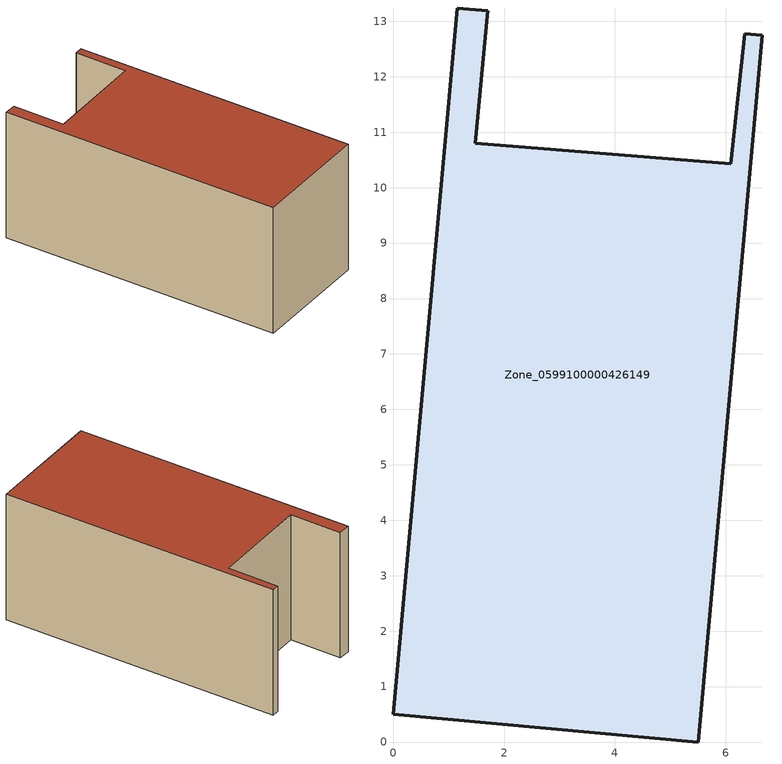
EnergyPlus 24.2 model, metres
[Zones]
Zone_0599100000426149
 floor ground (C_G): 6.09,10.43 6.34,12.78 6.66,12.75 5.5,0 0,0.5 1.16,13.24 1.71,13.19 1.48,10.8 z0
 wall outside (C_F): 5.5,0 6.66,12.75 6.34,12.78 6.09,10.43 1.48,10.8 1.71,13.19 1.16,13.24 0,0.5 5.5,0 z0:6.03
 roof outside (C_R): 1.16,13.24 0,0.5 5.5,0 6.66,12.75 6.34,12.78 6.09,10.43 1.48,10.8 1.71,13.19 z6.03
[BUILDING]
Pand.0599100000426149: North Axis=0; Terrain=City; Loads Convergence Tolerance Value=0.04; Temperature Convergence Tolerance Value=0.4; Solar Distribution=FullExterior; Maximum Number of Warmup Days=25; Minimum Number of Warmup Days=1
[Site:Location]
Rotterdam.The.Hague.AP_ZH_NLD Design_Conditions: Latitude=51.96; Longitude=4.45; Time Zone=1; Elevation=-4.5
[SITE:GROUNDTEMPERATURE:BUILDINGSURFACE]
18, 18, 18, 18, 18, 18, 18, 18, 18, 18, 18, 18
[MATERIAL] Thermal Absorptance=0.9; Solar Absorptance=0.7; Visible Absorptance=0.7
Name | Roughness | Thickness | Conductivity | Density | Specific Heat
G.TI.2006-2014 | MediumSmooth | 0.15 | 0.06 | 540 | 1210
F.TI.2006-2014 | Rough | 0.3 | 0.12 | 1920 | 840
R.TI.2006-2014 | MediumRough | 0.2 | 0.08 | 1500 | 1000
[CONSTRUCTION]
C_G: G.TI.2006-2014
C_F: F.TI.2006-2014
C_R: R.TI.2006-2014
[ZONE]
Zone_0599100000426149: Type=1; Multiplier=1; Ceiling Height=Autocalculate; Volume=Autocalculate; Floor Area=autocalculate; Part of Total Floor Area=Yes
[ZONEINFILTRATION:DESIGNFLOWRATE]
Infil_Zone_0599100000426149: Zone or ZoneList or Space or SpaceList=Zone_0599100000426149; Schedule=AlwaysOn; Design Flow Rate Calculation Method=Flow/Area; Flow Rate per Floor Area=0.0015; Constant Term Coefficient=1; Temperature Term Coefficient=0; Velocity Term Coefficient=0; Velocity Squared Term Coefficient=0
[HVACTEMPLATE:ZONE:IDEALLOADSAIRSYSTEM]
Zone_0599100000426149: Maximum Heating Supply Air Temperature=50; Minimum Cooling Supply Air Temperature=13; Maximum Heating Supply Air Humidity Ratio=0.0156; Minimum Cooling Supply Air Humidity Ratio=0.0077; Heating Limit=NoLimit; Cooling Limit=NoLimit; Dehumidification Control Type=ConstantSensibleHeatRatio; Cooling Sensible Heat Ratio=0.7; Dehumidification Setpoint=60; Humidification Control Type=None; Humidification Setpoint=30; Outdoor Air Method=None; Outdoor Air Flow Rate per Person=0.00944; Outdoor Air Flow Rate per Zone Floor Area=0; Outdoor Air Flow Rate per Zone=0; Demand Controlled Ventilation Type=None; Outdoor Air Economizer Type=NoEconomizer; Heat Recovery Type=None; Sensible Heat Recovery Effectiveness=0.7; Latent Heat Recovery Effectiveness=0.65
[ZONECONTROL:THERMOSTAT]
ThermostatControl_Zone_0599100000426149: Zone or ZoneList=Zone_0599100000426149; Control Type Schedule=DualSetpointControlType; Control 1=Thermostat_Zone_0599100000426149; Temperature Difference Between Cutout And Setpoint=0
[THERMOSTATSETPOINT:DUALSETPOINT]
Thermostat_Zone_0599100000426149: Heating Setpoint Temperature Schedule=HeatingSetpoint_Zone_0599100000426149; Cooling Setpoint Temperature Schedule=CoolingSetpoint_Zone_0599100000426149
[SCHEDULE:COMPACT]
HeatingSetpoint_Zone_0599100000426149: Through: 12/31, For: AllDays, Until: 24:00, 21
CoolingSetpoint_Zone_0599100000426149: Through: 12/31, For: AllDays, Until: 24:00, 24
DualSetpointControlType: Through: 12/31, For: AllDays, Until: 24:00, 4
AlwaysOn: Through: 12/31, For: AllDays, Until: 24:00, 1
